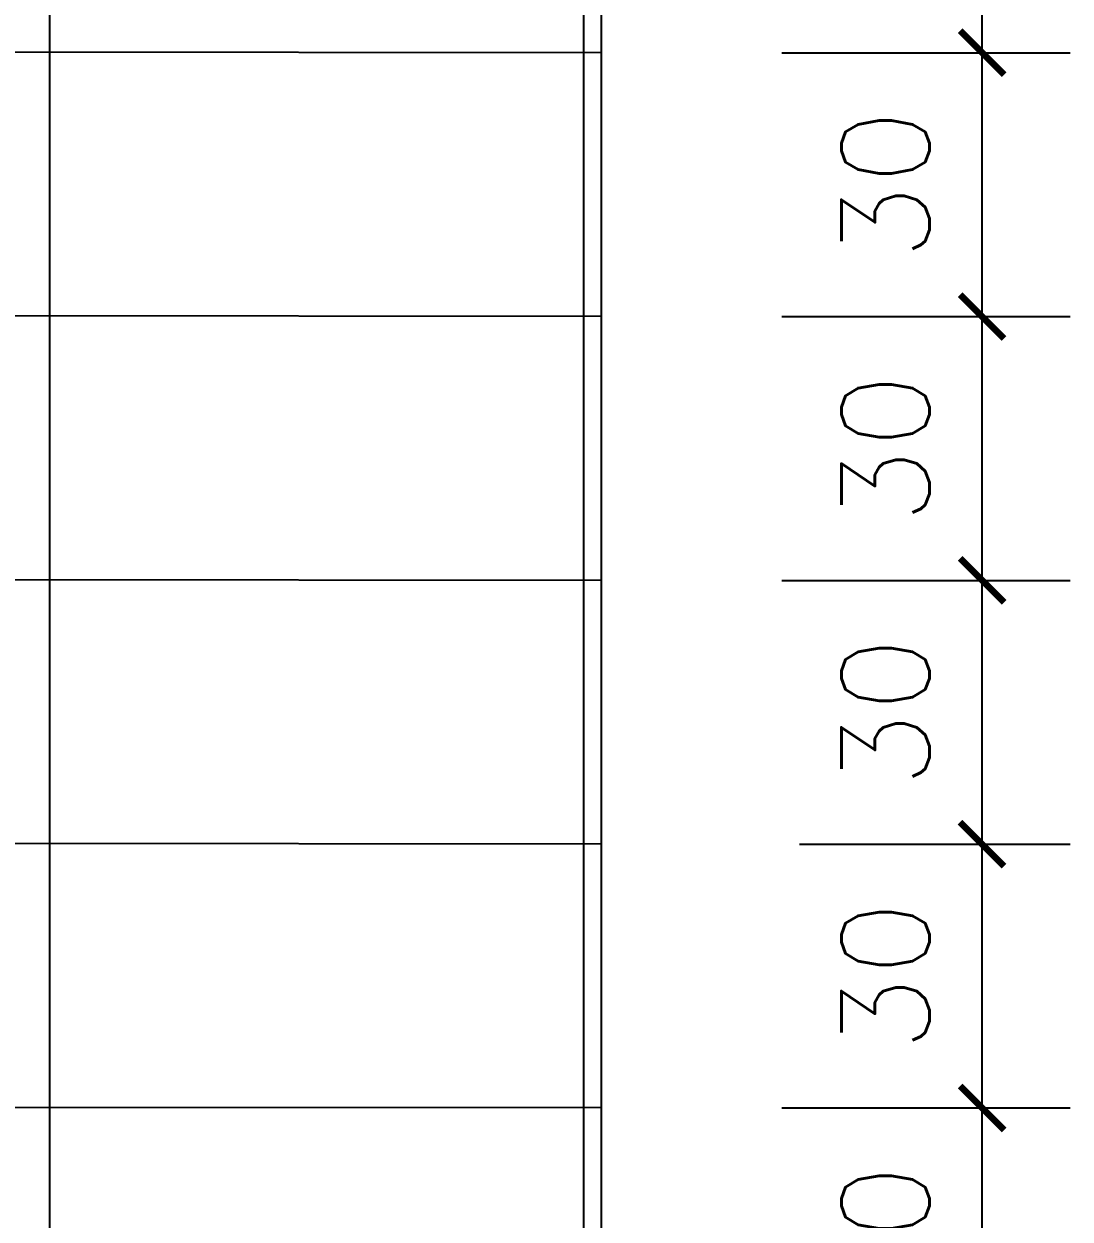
# Model space of a CAD drawing. Header units: centimetres. Extents: x -1797 to 2001, y -8788 to 1856.
# Drawn here: x -778.8 to -659.8, y -2795.8 to -2659.9 of the extents above; entities that cross this region are included whole.
import ezdxf
from ezdxf.xclip import XClip

# ---------------------------------------------------------------- set-up
doc = ezdxf.new("R2010")
doc.units = ezdxf.units.CM
doc.header["$LTSCALE"] = 100
doc.header["$MEASUREMENT"] = 0
doc.header["$XCLIPFRAME"] = 0
doc.header["$PDMODE"] = 35
doc.linetypes.add('A0-01 FLOOR PLANS$0$HIDDEN', pattern=[0.375, 0.25, -0.125])
for name, color, linetype in [('A0-01 FLOOR PLANS$0$HIDDEN -03', 8, 'A0-01 FLOOR PLANS$0$HIDDEN'), ('DIM', 1, 'Continuous'), ('ID_Flooring_02', 127, 'Continuous'), ('WALL-01', 7, 'Continuous'), ('WALL-04', 1, 'Continuous')]:
    doc.layers.add(name, color=color, linetype=linetype)
doc.styles.add('ROMANS', font='romans')
doc.dimstyles.new('AS-17-100', dxfattribs={"dimtxt": 10, "dimasz": 5, "dimexe": 10, "dimexo": 10, "dimgap": 6, "dimtad": 1, "dimtoh": 1, "dimdec": 0, "dimdsep": 46, "dimtxsty": 'ROMANS', "dimblk1": 'ARCHTICK', "dimblk2": 'ARCHTICK', "dimsah": 1, "dimcen": 25, "dimdle": 10, "dimclrd": 1, "dimclre": 1, "dimclrt": 2, "dimadec": 0, "dimazin": 0, "dimtfac": 1, "dimtdec": 0, "dimtofl": 0, "dimtmove": 2, "dimatfit": 3, "dimldrblk": 'ARCHTICK', "dimfxl": 1, "dimtolj": 1, "dimtzin": 0, "dimarcsym": 0})

# ---------------------------------------------------------------- blocks, each defined once
blk = doc.blocks.new('A0-01 FLOOR PLANS')
at = {"layer": 'A0-01 FLOOR PLANS$0$HIDDEN -03'}
blk.add_line((-400, 753), (-400, 2648), dxfattribs=at)
blk = doc.blocks.new('_ARCHTICK')
at = {"color": 0, "linetype": 'ByBlock', "const_width": 0.15}
blk.add_lwpolyline([(-0.5, -0.5), (0.5, 0.5)], dxfattribs=at)
blk = doc.blocks.new('*D346')
at = {"layer": 'Defpoints', "color": 0, "transparency": 16777216}
for p in [(19.39, 823.53), (-13.32, 793.53), (19.46, 793.53)]:
    blk.add_point(p, dxfattribs=at)
at = {"layer": 'DIM', "color": 1, "lineweight": -2, "transparency": 16777216}
for p, q in [((-13.32, 833.53), (-13.32, 783.53)), ((9.39, 823.53), (-23.32, 823.53)), ((9.46, 793.53), (-23.32, 793.53))]:
    blk.add_line(p, q, dxfattribs=at)
at = {"layer": 'DIM', "color": 1, "lineweight": -2, "transparency": 16777216, "xscale": 5, "yscale": 5, "zscale": 5}
for p, rotation in [((-13.32, 823.53), 90), ((-13.32, 793.53), 270)]:
    blk.add_blockref('_ARCHTICK', p, dxfattribs=dict(at, rotation=rotation))
at = {"layer": 'DIM', "color": 2, "transparency": 16777216, "insert": (-2.32, 808.53), "char_height": 10, "attachment_point": 5, "rotation": 270, "style": 'ROMANS'}
blk.add_mtext('\\A1;30', dxfattribs=at)
blk = doc.blocks.new('*D347')
at = {"layer": 'Defpoints', "color": 0, "transparency": 16777216}
for p in [(19.46, 793.53), (-13.32, 763.53), (17.46, 763.53)]:
    blk.add_point(p, dxfattribs=at)
at = {"layer": 'DIM', "color": 1, "lineweight": -2, "transparency": 16777216}
for p, q in [((-13.32, 803.53), (-13.32, 753.53)), ((9.46, 793.53), (-23.32, 793.53)), ((7.46, 763.53), (-23.32, 763.53))]:
    blk.add_line(p, q, dxfattribs=at)
at = {"layer": 'DIM', "color": 1, "lineweight": -2, "transparency": 16777216, "xscale": 5, "yscale": 5, "zscale": 5}
for p, rotation in [((-13.32, 793.53), 90), ((-13.32, 763.53), 270)]:
    blk.add_blockref('_ARCHTICK', p, dxfattribs=dict(at, rotation=rotation))
at = {"layer": 'DIM', "color": 2, "transparency": 16777216, "insert": (-2.32, 778.53), "char_height": 10, "attachment_point": 5, "rotation": 270, "style": 'ROMANS'}
blk.add_mtext('\\A1;30', dxfattribs=at)
blk = doc.blocks.new('*D348')
at = {"layer": 'Defpoints', "color": 0, "transparency": 16777216}
for p in [(17.46, 763.53), (-13.32, 733.53), (19.46, 733.53)]:
    blk.add_point(p, dxfattribs=at)
at = {"layer": 'DIM', "color": 1, "lineweight": -2, "transparency": 16777216}
for p, q in [((-13.32, 773.53), (-13.32, 723.53)), ((7.46, 763.53), (-23.32, 763.53)), ((9.46, 733.53), (-23.32, 733.53))]:
    blk.add_line(p, q, dxfattribs=at)
at = {"layer": 'DIM', "color": 1, "lineweight": -2, "transparency": 16777216, "xscale": 5, "yscale": 5, "zscale": 5}
for p, rotation in [((-13.32, 763.53), 90), ((-13.32, 733.53), 270)]:
    blk.add_blockref('_ARCHTICK', p, dxfattribs=dict(at, rotation=rotation))
at = {"layer": 'DIM', "color": 2, "transparency": 16777216, "insert": (-2.32, 748.53), "char_height": 10, "attachment_point": 5, "rotation": 270, "style": 'ROMANS'}
blk.add_mtext('\\A1;30', dxfattribs=at)
blk = doc.blocks.new('*D349')
at = {"layer": 'Defpoints', "color": 0, "transparency": 16777216}
for p in [(19.46, 733.53), (-13.32, 703.53), (19.46, 703.53)]:
    blk.add_point(p, dxfattribs=at)
at = {"layer": 'DIM', "color": 1, "lineweight": -2, "transparency": 16777216}
for p, q in [((-13.32, 743.53), (-13.32, 693.53)), ((9.46, 733.53), (-23.32, 733.53)), ((9.46, 703.53), (-23.32, 703.53))]:
    blk.add_line(p, q, dxfattribs=at)
at = {"layer": 'DIM', "color": 1, "lineweight": -2, "transparency": 16777216, "xscale": 5, "yscale": 5, "zscale": 5}
for p, rotation in [((-13.32, 733.53), 90), ((-13.32, 703.53), 270)]:
    blk.add_blockref('_ARCHTICK', p, dxfattribs=dict(at, rotation=rotation))
at = {"layer": 'DIM', "color": 2, "transparency": 16777216, "insert": (-2.32, 718.53), "char_height": 10, "attachment_point": 5, "rotation": 270, "style": 'ROMANS'}
blk.add_mtext('\\A1;30', dxfattribs=at)
blk = doc.blocks.new('*D350')
at = {"layer": 'Defpoints', "color": 0, "transparency": 16777216}
for p in [(19.46, 703.53), (-13.32, 673.53), (19.46, 673.53)]:
    blk.add_point(p, dxfattribs=at)
at = {"layer": 'DIM', "color": 1, "lineweight": -2, "transparency": 16777216}
for p, q in [((-13.32, 713.53), (-13.32, 663.53)), ((9.46, 703.53), (-23.32, 703.53)), ((9.46, 673.53), (-23.32, 673.53))]:
    blk.add_line(p, q, dxfattribs=at)
at = {"layer": 'DIM', "color": 1, "lineweight": -2, "transparency": 16777216, "xscale": 5, "yscale": 5, "zscale": 5}
for p, rotation in [((-13.32, 703.53), 90), ((-13.32, 673.53), 270)]:
    blk.add_blockref('_ARCHTICK', p, dxfattribs=dict(at, rotation=rotation))
at = {"layer": 'DIM', "color": 2, "transparency": 16777216, "insert": (-2.32, 688.53), "char_height": 10, "attachment_point": 5, "rotation": 270, "style": 'ROMANS'}
blk.add_mtext('\\A1;30', dxfattribs=at)
blk = doc.blocks.new('*D351')
at = {"layer": 'Defpoints', "color": 0, "transparency": 16777216}
for p in [(19.46, 673.53), (-13.32, 643.53), (19.46, 643.53)]:
    blk.add_point(p, dxfattribs=at)
at = {"layer": 'DIM', "color": 1, "lineweight": -2, "transparency": 16777216}
for p, q in [((-13.32, 683.53), (-13.32, 633.53)), ((9.46, 673.53), (-23.32, 673.53)), ((9.46, 643.53), (-23.32, 643.53))]:
    blk.add_line(p, q, dxfattribs=at)
at = {"layer": 'DIM', "color": 1, "lineweight": -2, "transparency": 16777216, "xscale": 5, "yscale": 5, "zscale": 5}
for p, rotation in [((-13.32, 673.53), 90), ((-13.32, 643.53), 270)]:
    blk.add_blockref('_ARCHTICK', p, dxfattribs=dict(at, rotation=rotation))
at = {"layer": 'DIM', "color": 2, "transparency": 16777216, "insert": (-2.32, 658.53), "char_height": 10, "attachment_point": 5, "rotation": 270, "style": 'ROMANS'}
blk.add_mtext('\\A1;30', dxfattribs=at)
blk = doc.blocks.new('D')
at = {"layer": 'DIM'}
for base, p1, p2, picture, middle in [((-13.32, 793.53), (19.39, 823.53), (19.46, 793.53), '*D346', (-2.32, 808.53)), ((-13.32, 763.53), (19.46, 793.53), (17.46, 763.53), '*D347', (-2.32, 778.53)), ((-13.32, 733.53), (17.46, 763.53), (19.46, 733.53), '*D348', (-2.32, 748.53)), ((-13.32, 703.53), (19.46, 733.53), (19.46, 703.53), '*D349', (-2.32, 718.53)), ((-13.32, 673.53), (19.46, 703.53), (19.46, 673.53), '*D350', (-2.32, 688.53)), ((-13.32, 643.53), (19.46, 673.53), (19.46, 643.53), '*D351', (-2.32, 658.53))]:
    dim = blk.add_linear_dim(base=base, p1=p1, p2=p2, angle=270, dimstyle='AS-17-100', dxfattribs=at)
    dim.commit()
    dim.dimension.update_dxf_attribs({"geometry": picture, "text_midpoint": middle})

msp = doc.modelspace()

# ---------------------------------------------------------------- linework, layer by layer
at = {"layer": 'ID_Flooring_02'}
for p, q in [((-775.86, -2563.21, 0), (-775.86, -2873.14, 0)), ((-713.15, -2663.21), (-903.15, -2663.01)), ((-713.15, -2693.21), (-903.15, -2693.01)), ((-713.15, -2723.21), (-903.15, -2723.01)), ((-713.15, -2753.21), (-903.15, -2753.01)), ((-713.12, -2783.21), (-903.12, -2783.01))]:
    msp.add_line(p, q, dxfattribs=at)
at = {"layer": 'WALL-01'}
msp.add_line((-713.15, -2513.21), (-713.15, -2873.21), dxfattribs=at)
at = {"layer": 'WALL-04'}
msp.add_line((-715.15, -2563.21), (-715.15, -2863.18), dxfattribs=at)

# ---------------------------------------------------------------- block references
at = {"layer": 'DIM', "rotation": 180}
msp.add_blockref('D', (-683.15, -1989.68), dxfattribs=at)
at = {"layer": 'ID_Flooring_02'}
ref = msp.add_blockref('A0-01 FLOOR PLANS', (-283.15, -4187.68), dxfattribs=at)
XClip(ref).set_block_clipping_path([(-640, 1948), (-400, 2198)])

doc.saveas('drawing.dxf')
